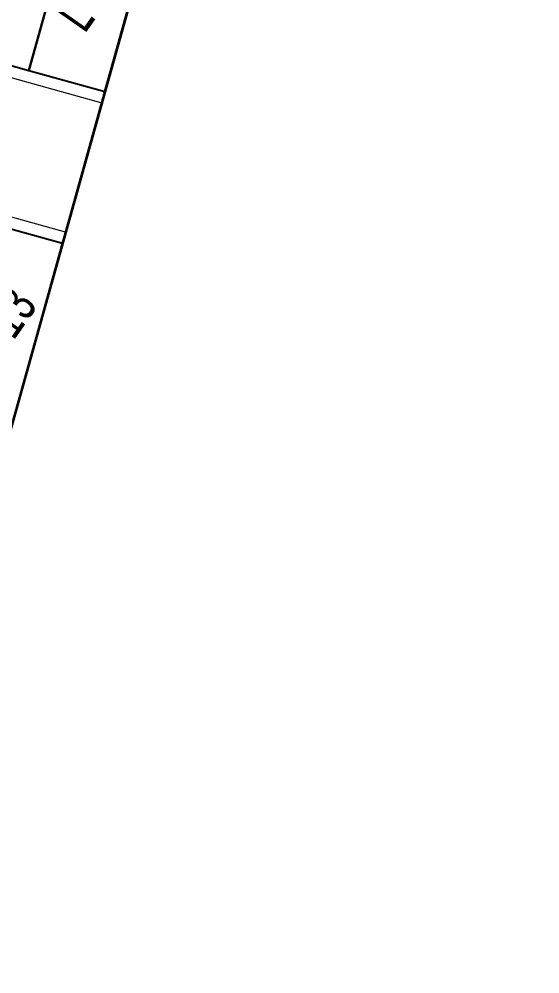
# Model space of a CAD drawing. Header units: millimetres. Extents: x 474016 to 477875, y 2288607 to 2292200.
# Drawn here: x 474539.8 to 474605.8, y 2288757.8 to 2288878.8 of the extents above; entities that cross this region are included whole.
import ezdxf
from ezdxf.enums import TextEntityAlignment as Align

# ---------------------------------------------------------------- set-up
doc = ezdxf.new("R2010")
doc.units = ezdxf.units.MM
doc.header["$LTSCALE"] = 50
doc.layers.add('BANQUETA', color=251, linetype='Continuous', lineweight=5)
for name, color, linetype in [('CVL_LOTIF', 1, 'Continuous'), ('POLIG. FISICO-TOPOGRAF', 194, 'Continuous'), ('POLIGONALGRAL', 7, 'Continuous')]:
    doc.layers.add(name, color=color, linetype=linetype)
doc.layers.add('MZ Y LT', color=7, linetype='Continuous', lineweight=13, true_color=0x0d2bf2)
doc.styles.add('MONOTXT4', font='MONOTXT4.shx', dxfattribs={"width": 0.55})

msp = doc.modelspace()

# ---------------------------------------------------------------- linework, layer by layer
msp.add_line((474519.47, 2288757.84), (474693.54, 2289380.89))
at = {"layer": 'BANQUETA'}
for points in [[(474564.55, 2288919.2), (474444.16, 2288952.84, 0.414214), (474441.7, 2288951.45), (474428.51, 2288904.26, 0.414214), (474429.9, 2288901.79), (474550.29, 2288868.16)], [(474545.72, 2288851.78), (474425.33, 2288885.42, 0.414214), (474422.86, 2288884.03), (474392.26, 2288774.48)]]:
    msp.add_lwpolyline(points, format="xyb", dxfattribs=at)
at = {"layer": 'CVL_LOTIF'}
for points in [[(474547.79, 2288896.37), (474538.16, 2288899.06), (474531.43, 2288874.98), (474541.06, 2288872.29)], [(474557.42, 2288893.68), (474547.79, 2288896.37), (474541.06, 2288872.29), (474550.69, 2288869.6)], [(474545.31, 2288850.34), (474535.68, 2288853.03), (474528.95, 2288828.95), (474538.59, 2288826.26)]]:
    msp.add_lwpolyline(points, close=True, dxfattribs=at)
at = {"layer": 'POLIG. FISICO-TOPOGRAF'}
msp.add_lwpolyline([(474142.51, 2288807.16), (474015.96, 2288823.71), (474235.19, 2289764.41), (474514.9, 2290677.03), (474993.89, 2291112.49), (475533.74, 2290888.92), (474404.54, 2289616.52), (474693.54, 2289380.89), (474519.47, 2288757.84), (474392.26, 2288774.48)], dxfattribs=at)
at = {"layer": 'POLIGONALGRAL', "color": 3}
msp.add_lwpolyline([(474015.96, 2288823.71), (474235.19, 2289764.41), (474345.03, 2290122.78), (474674.08, 2289920.25), (474404.54, 2289616.52), (474693.54, 2289380.89), (474519.47, 2288757.84)], close=True, dxfattribs=at)

# ---------------------------------------------------------------- texts
at = {"layer": 'MZ Y LT', "lineweight": 13, "style": 'MONOTXT4', "width": 0.65}
for s, p in [('L-12', (474549.18, 2288882.77)), ('L-13', (474537.07, 2288839.43))]:
    msp.add_text(s, height=5, rotation=55, dxfattribs=at).set_placement(p, align=Align.MIDDLE)

doc.saveas('drawing.dxf')
